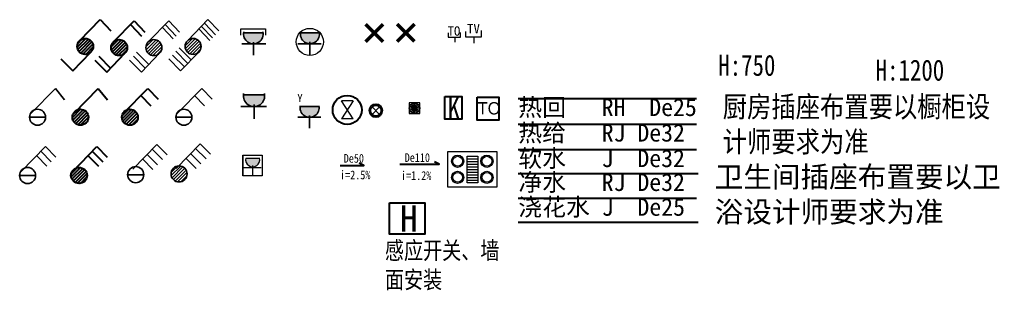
# Model space of a CAD drawing. Header units: millimetres. Extents: x -64529 to 3079702, y -28926 to 77119.
# Drawn here: x 34830 to 40435, y 36743 to 38290 of the extents above; entities that cross this region are included whole.
import ezdxf

# ---------------------------------------------------------------- set-up
doc = ezdxf.new("R2010")
doc.units = ezdxf.units.MM
doc.header["$LTSCALE"] = 10
doc.linetypes.add('ACAD_ISO04W100', pattern=[30.5, 24, -3, 0.5, -3])
doc.layers.get('0').update_dxf_attribs({"color": 255})
for name, color, linetype, lineweight in [('1弱电插座布置图', 6, 'Continuous', 30), ('1强电插座布置图', 1, 'Continuous', 30), ('1排水布置图', 1, 'Continuous', 30), ('1灯位开关布线图', 1, 'Continuous', 30), ('1灯具', 2, 'Continuous', 30), ('1空调', 3, 'Continuous', 30), ('1给水布置图', 4, 'Continuous', 30), ('1给水平面布置图', 4, 'Continuous', 13), ('E__电路__弱电插座', 6, 'Continuous', 5), ('E—电路—强电插座尺寸标注', 232, 'Continuous', 0), ('图框', 255, 'Continuous', 0), ('机电', 3, 'Continuous', 0), ('灯具', 52, 'Continuous', 0)]:
    doc.layers.add(name, color=color, linetype=linetype, lineweight=lineweight)
for name, color, linetype in [('2323', 4, 'Continuous'), ('A轴线', 82, 'ACAD_ISO04W100'), ('LAYER2', 8, 'Continuous'), ('图框图层', 7, 'Continuous')]:
    doc.layers.add(name, color=color, linetype=linetype)
doc.styles.add('_THVAC_DIM', font='SIMPLEX', dxfattribs={"width": 0.8, "height": 3.5, "bigfont": 'HZTXT'})
doc.styles.get("Standard").update_dxf_attribs({"font": ''})
doc.styles.add('夏建东', font='', dxfattribs={"width": 0.85})
doc.styles.add('宋', font='')
doc.styles.add('标注', font='', dxfattribs={"height": 60})
doc.styles.get('Standard').set_extended_font_data('SimSun')
doc.styles.get('夏建东').set_extended_font_data('SimSun')
doc.styles.get('宋').set_extended_font_data('FangSong_GB2312')
doc.styles.get('标注').set_extended_font_data('SimSun')

# ---------------------------------------------------------------- blocks, each defined once
blk = doc.blocks.new('四联双控')
at = {"layer": '2323', "color": 0}
for p, q in [((88361.9, 76202.5), (88446, 76289)), ((88446, 76289), (88490.8, 76241.7)), ((88409.5, 76249.2), (88454.3, 76201.9)), ((88419.6, 76260.7), (88464.4, 76213.4)), ((88432.3, 76272.4), (88477.1, 76225.1)), ((88311.9, 76158), (88361.2, 76108.4)), ((88326.3, 76171), (88375.6, 76121.4)), ((88282.7, 76125.6), (88331.9, 76076)), ((88299, 76141.8), (88348.2, 76092.2)), ((88331.9, 76076), (88407.6, 76153.9))]:
    blk.add_line(p, q, dxfattribs=at)
blk.add_circle((88384, 76177.5), 33.4, dxfattribs=at)
at = {"layer": 'LAYER2', "color": 0, "ltscale": 20}
for p, q in [((88350.8, 76180.3), (88381.2, 76210.7)), ((88351.9, 76168.4), (88393.1, 76209.6)), ((88356, 76159.3), (88402.2, 76205.5)), ((88362.1, 76152.3), (88409.2, 76199.4)), ((88370.1, 76147.2), (88414.3, 76191.5)), ((88380.3, 76144.3), (88417.2, 76181.2)), ((88395.1, 76146), (88415.5, 76166.4))]:
    blk.add_line(p, q, dxfattribs=at)
blk = doc.blocks.new('三联双控')
at = {"layer": '2323', "color": 0}
for p, q in [((88361.9, 76505.4), (88446, 76591.9)), ((88432.3, 76575.3), (88477.1, 76528)), ((88446, 76591.9), (88490.8, 76544.6)), ((88419.6, 76563.6), (88464.4, 76516.3)), ((88299, 76444.7), (88348.2, 76395.1)), ((88311.9, 76460.9), (88361.2, 76411.4)), ((88331.9, 76378.9), (88407.6, 76456.8)), ((88282.7, 76428.5), (88331.9, 76378.9))]:
    blk.add_line(p, q, dxfattribs=at)
blk.add_circle((88384, 76480.4), 33.4, dxfattribs=at)
at = {"layer": 'LAYER2', "color": 0, "ltscale": 20}
for p, q in [((88350.8, 76483.2), (88381.2, 76513.6)), ((88351.9, 76471.3), (88393.1, 76512.5)), ((88356, 76462.2), (88402.2, 76508.4)), ((88362.1, 76455.2), (88409.2, 76502.3)), ((88370.1, 76450.1), (88414.3, 76494.4)), ((88380.3, 76447.2), (88417.2, 76484.1)), ((88395.1, 76448.9), (88415.5, 76469.3))]:
    blk.add_line(p, q, dxfattribs=at)
blk = doc.blocks.new('双联双控')
at = {"layer": '1灯位开关布线图', "color": 7}
for p, q in [((88361.9, 76775.3), (88446, 76861.8)), ((88446, 76861.8), (88490.8, 76814.5)), ((88432.3, 76845.2), (88477.1, 76797.9)), ((88282.7, 76698.4), (88331.9, 76648.8)), ((88299, 76714.6), (88348.2, 76665)), ((88331.9, 76648.8), (88407.6, 76726.7))]:
    blk.add_line(p, q, dxfattribs=at)
at = {"layer": '1灯位开关布线图', "color": 7, "ltscale": 20}
for p, q in [((88350.8, 76753.1), (88381.2, 76783.5)), ((88351.9, 76741.2), (88393.1, 76782.4)), ((88356, 76732.2), (88402.2, 76778.3)), ((88362.1, 76725.1), (88409.2, 76772.2)), ((88370.1, 76720), (88414.3, 76764.3)), ((88380.3, 76717.1), (88417.2, 76754)), ((88395.1, 76718.8), (88415.5, 76739.3))]:
    blk.add_line(p, q, dxfattribs=at)
at = {"layer": '1灯位开关布线图', "color": 7}
blk.add_circle((88384, 76750.3), 33.4, dxfattribs=at)
blk = doc.blocks.new('单联双控')
at = {"layer": '1灯位开关布线图', "ltscale": 20}
h = blk.add_hatch(dxfattribs=at)
h.set_pattern_fill('ANSI31', scale=74.1312, style=0)
h.set_pattern_definition([(45, (21593.138, 81364.155), (-6.5523343, 6.5523343), [])])
h.paths.add_polyline_path([(88441.8, 77155.4, 1), (88375.1, 77155.4, 1)])
at = {"layer": '1灯位开关布线图', "color": 7}
for p, q in [((88386.3, 77180.4), (88470.4, 77266.9)), ((88470.4, 77266.9), (88515.2, 77219.6)), ((88307.1, 77103.5), (88356.3, 77053.9)), ((88356.3, 77053.9), (88432, 77131.8))]:
    blk.add_line(p, q, dxfattribs=at)
blk.add_circle((88408.4, 77155.4), 33.4, dxfattribs=at)
blk = doc.blocks.new('四联开关')
at = {"layer": '2323', "color": 0}
for p, q in [((88416.2, 77381.5), (88516.7, 77485)), ((88497.7, 77465.5), (88540.9, 77422)), ((88516.7, 77485), (88559.5, 77441.4)), ((88458.4, 77423.7), (88500.3, 77381.4)), ((88476.7, 77443.8), (88519, 77400.9))]:
    blk.add_line(p, q, dxfattribs=at)
blk.add_circle((88428.5, 77359.3), 33.4, dxfattribs=at)
at = {"layer": 'LAYER2', "color": 0, "ltscale": 20}
for p, q in [((88395.7, 77365.3), (88422.5, 77392.1)), ((88395.9, 77352.4), (88435.4, 77391.9)), ((88399.5, 77342.9), (88444.9, 77388.4)), ((88405.2, 77335.5), (88452.3, 77382.7)), ((88412.7, 77329.9), (88457.9, 77375.1)), ((88422.4, 77326.5), (88461.3, 77365.4)), ((88435.7, 77326.7), (88461.1, 77352.1))]:
    blk.add_line(p, q, dxfattribs=at)
blk = doc.blocks.new('四联防水')
at = {"layer": '2323', "color": 0}
for p, q in [((88184.4, 77381.5), (88284.9, 77485)), ((88266, 77465.5), (88309.1, 77422)), ((88284.9, 77485), (88327.7, 77441.4)), ((88226.6, 77423.7), (88268.5, 77381.4)), ((88244.9, 77443.8), (88287.2, 77400.9))]:
    blk.add_line(p, q, dxfattribs=at)
blk.add_circle((88196.8, 77359.3), 33.4, dxfattribs=at)
at = {"layer": 'A轴线', "color": 0, "linetype": 'ByBlock'}
for p, q in [((88230.1, 77359.3), (88163.4, 77359.3)), ((88196.8, 77359.3), (88230.1, 77359.3))]:
    blk.add_line(p, q, dxfattribs=at)
blk = doc.blocks.new('三联开关')
at = {"layer": '1灯位开关布线图', "color": 7}
for p, q in [((88402.4, 77624), (88502.9, 77727.5)), ((88485.1, 77706.8), (88527.1, 77664.5)), ((88502.9, 77727.5), (88545.7, 77683.9)), ((88466.7, 77689.1), (88509.2, 77646.6))]:
    blk.add_line(p, q, dxfattribs=at)
at = {"layer": '1灯位开关布线图', "color": 7, "ltscale": 20}
for p, q in [((88395.8, 77601.3), (88434.8, 77640.3)), ((88395.9, 77614.5), (88421.5, 77640.2)), ((88399.2, 77591.6), (88444.5, 77636.9)), ((88404.8, 77584.1), (88452, 77631.3)), ((88412.2, 77578.4), (88457.6, 77623.9)), ((88421.8, 77574.9), (88461.2, 77614.3)), ((88434.7, 77574.7), (88461.3, 77601.3))]:
    blk.add_line(p, q, dxfattribs=at)
at = {"layer": '1灯位开关布线图', "color": 7}
blk.add_circle((88428.5, 77607.5), 33.4, dxfattribs=at)
blk = doc.blocks.new('三联防水')
at = {"layer": '2323', "color": 0}
for p, q in [((88158.8, 77624), (88259.3, 77727.5)), ((88241.6, 77706.8), (88283.5, 77664.5)), ((88259.3, 77727.5), (88302.2, 77683.9)), ((88223.1, 77689.1), (88265.7, 77646.6))]:
    blk.add_line(p, q, dxfattribs=at)
blk.add_circle((88185, 77607.5), 33.4, dxfattribs=at)
at = {"layer": 'A轴线', "color": 0, "linetype": 'ByBlock'}
for p, q in [((88218.4, 77607.5), (88151.6, 77607.5)), ((88185, 77607.5), (88218.4, 77607.5))]:
    blk.add_line(p, q, dxfattribs=at)
blk = doc.blocks.new('单联开关')
at = {"layer": '1灯位开关布线图', "ltscale": 20}
h = blk.add_hatch(dxfattribs=at)
h.set_pattern_fill('ANSI31', scale=74.1312, style=0)
h.set_pattern_definition([(45, (21613.222, 82357.129), (-6.5523343, 6.5523343), [])])
h.paths.add_polyline_path([(88461.9, 78148.4, 1), (88395.2, 78148.4, 1)])
at = {"layer": '1灯位开关布线图', "color": 7}
for p, q in [((88402.4, 78164.9), (88502.9, 78268.3)), ((88502.9, 78268.3), (88541.3, 78221))]:
    blk.add_line(p, q, dxfattribs=at)
blk.add_circle((88428.5, 78148.4), 33.4, dxfattribs=at)
blk = doc.blocks.new('单联防水')
at = {"layer": '2323', "color": 0}
for p, q in [((88188.8, 78164.9), (88289.4, 78268.3)), ((88289.4, 78268.3), (88327.8, 78221))]:
    blk.add_line(p, q, dxfattribs=at)
blk.add_circle((88215, 78148.4), 33.4, dxfattribs=at)
at = {"layer": 'A轴线', "color": 0, "linetype": 'ByBlock'}
for p, q in [((88248.4, 78148.4), (88181.6, 78148.4)), ((88215, 78148.4), (88248.4, 78148.4))]:
    blk.add_line(p, q, dxfattribs=at)
blk = doc.blocks.new('双联开关')
at = {"layer": '1灯位开关布线图', "color": 7}
for p, q in [((88402.4, 77887.1), (88502.9, 77990.5)), ((88473.3, 77960.9), (88515.2, 77917.7)), ((88502.9, 77990.5), (88546.6, 77945.8))]:
    blk.add_line(p, q, dxfattribs=at)
at = {"layer": '1灯位开关布线图', "color": 7, "ltscale": 20}
for p, q in [((88395.7, 77876.4), (88422.7, 77903.4)), ((88395.9, 77863.5), (88435.6, 77903.2)), ((88399.5, 77854), (88445, 77899.6)), ((88405.2, 77846.7), (88452.4, 77893.8)), ((88412.8, 77841.1), (88458, 77886.3)), ((88422.5, 77837.7), (88461.4, 77876.6)), ((88435.9, 77838), (88461.1, 77863.2))]:
    blk.add_line(p, q, dxfattribs=at)
at = {"layer": '1灯位开关布线图', "color": 7}
blk.add_circle((88428.5, 77870.6), 33.4, dxfattribs=at)
blk = doc.blocks.new('双联防水')
at = {"layer": '2323', "color": 0}
for p, q in [((88190.6, 77887.1), (88291.1, 77990.5)), ((88261.5, 77960.9), (88303.4, 77917.7)), ((88291.1, 77990.5), (88334.8, 77945.8))]:
    blk.add_line(p, q, dxfattribs=at)
blk.add_circle((88216.8, 77870.6), 33.4, dxfattribs=at)
at = {"layer": 'A轴线', "color": 0, "linetype": 'ByBlock'}
for p, q in [((88250.1, 77870.6), (88183.4, 77870.6)), ((88216.8, 77870.6), (88250.1, 77870.6))]:
    blk.add_line(p, q, dxfattribs=at)
blk = doc.blocks.new('强电插座')
at = {"lineweight": 0}
h = blk.add_hatch(color=12, dxfattribs=at)
h.set_gradient(color1=(216, 3, 3), color2=(230, 5, 5), tint=1, name='CYLINDER')
h.paths.add_polyline_path([(88497.8, 75989.2, 1.129445), (88497.8, 75909.4)])
at = {"layer": '2323', "color": 1}
for p, q in [((88452.6, 75999.6), (88452.6, 75902)), ((88497.8, 75989.2), (88497.8, 75909.4)), ((88407.2, 75949.3), (88460.4, 75949.3))]:
    blk.add_line(p, q, dxfattribs=at)
blk.add_arc((88492.9, 75949.3), 40.2, 77.2553, 282.7447, dxfattribs=at)
at = {"layer": 'LAYER2', "color": 1, "ltscale": 20}
blk.add_line((88456.4, 75966.1), (88456.4, 75966.1), dxfattribs=at)
blk = doc.blocks.new('强电防水插座')
at = {"layer": '1强电插座布置图', "color": 1, "linetype": 'ByBlock', "lineweight": 9}
blk.add_lwpolyline([(-166178.2, 222988.6), (-166178.2, 223049.7), (-165944.2, 223049.7), (-165944.2, 222988.6)], dxfattribs=at)
at = {"layer": '1强电插座布置图', "color": 250, "linetype": 'ByBlock', "lineweight": 9, "extrusion": (0, 0, -1), "xscale": 2.325322137214242, "yscale": 2.325322137214242, "zscale": -2.325322137599869, "rotation": 90}
blk.add_blockref('强电插座', (342665.7, 17225.9), dxfattribs=at)
blk = doc.blocks.new('强电空调插座')
at = {"layer": '1强电插座布置图', "color": 1, "linetype": 'ByBlock', "lineweight": 9}
blk.add_circle((-171055, 221358), 173, dxfattribs=at)
at = {"layer": '1强电插座布置图', "color": 1, "linetype": 'ByBlock', "lineweight": 9, "xscale": 3.022918779402971, "yscale": 3.022918779402971, "zscale": 3.022918779402971, "rotation": 90}
blk.add_blockref('强电插座', (58534, -46050), dxfattribs=at)
blk = doc.blocks.new('原有强电插座')
at = {"layer": '1强电插座布置图', "color": 1, "linetype": 'ByBlock', "lineweight": 9, "xscale": 3.022918779402971, "yscale": 3.022918779402971, "zscale": 3.022918779402971, "rotation": 90}
blk.add_blockref('强电插座', (60463, -45014), dxfattribs=at)
at = {"layer": '1强电插座布置图', "insert": (-169282, 222668, -12643), "char_height": 100, "width": 52.64, "attachment_point": 1}
blk.add_mtext('Y', dxfattribs=at)
blk = doc.blocks.new('热水')
at = {"layer": '图框', "color": 1, "lineweight": 0, "const_width": 40, "elevation": 5662}
for points in [[(228689, 195327), (228490, 195526)], [(228689, 195526), (228490, 195327)]]:
    blk.add_lwpolyline(points, dxfattribs=at)
blk = doc.blocks.new('冷水')
at = {"layer": '图框', "color": 4, "lineweight": 0, "const_width": 40, "elevation": 5662}
for points in [[(228131, 195325), (228330, 195524)], [(228330, 195325), (228131, 195524)]]:
    blk.add_lwpolyline(points, dxfattribs=at)
blk = doc.blocks.new('A$C27FE3D30')
at = {"layer": '机电'}
for p, q in [((-94262, 38463), (-94358, 38463)), ((-94262, 38463), (-94358, 38463)), ((-94166, 38463), (-94358, 38463)), ((-94262, 38463), (-94351, 38501)), ((-94262, 38463), (-94351, 38426)), ((-94262, 38463), (-94330, 38531)), ((-94262, 38463), (-94330, 38396)), ((-94262, 38463), (-94300, 38552)), ((-94262, 38463), (-94300, 38375)), ((-94262, 38367), (-94262, 38559)), ((-94262, 38463), (-94226, 38552)), ((-94262, 38463), (-94195, 38531)), ((-94262, 38463), (-94173, 38499)), ((-94262, 38463), (-94195, 38396)), ((-94262, 38463), (-94226, 38375)), ((-94262, 38463), (-94173, 38428)), ((-94262, 38463), (-94262, 38463))]:
    blk.add_line(p, q, dxfattribs=at)
blk.add_lwpolyline([(-94362, 38363), (-94162, 38363), (-94162, 38563), (-94362, 38563)], close=True, dxfattribs=at)
for radius in [100, 96]:
    blk.add_circle((-94262, 38463), radius, dxfattribs=at)
blk = doc.blocks.new('坐便下水')
at = {"layer": '图框图层', "color": 1}
for p, q in [((-7867, -85280, 5662), (-7600, -85013, 5662)), ((-7867, -85013, 5662), (-7600, -85280, 5662))]:
    blk.add_line(p, q, dxfattribs=at)
for radius in [235, 189]:
    blk.add_circle((-7733, -85146, 5662), radius, dxfattribs=at)
blk = doc.blocks.new('网线')
at = {"layer": 'E__电路__弱电插座', "color": 6, "lineweight": 9}
for p, q in [((1018175, 135186), (1018175, 135111)), ((1018395, 135111), (1018395, 135197)), ((1018175, 135111), (1018395, 135111)), ((1018290, 135111), (1018290, 135024))]:
    blk.add_line(p, q, dxfattribs=at)
at = {"layer": 'E__电路__弱电插座', "color": 6, "ltscale": 20, "insert": (1018162, 135305), "char_height": 168.07, "width": 127.39, "attachment_point": 1, "style": '宋'}
blk.add_mtext('{\\fSimSun|b0|i0|c134|p2;TO}', dxfattribs=at)
blk = doc.blocks.new('33333')
at = {"layer": '1弱电插座布置图', "color": 6, "lineweight": 9}
for p, q in [((-95, 134), (-95, 72)), ((88, 72), (88, 144)), ((-95, 72), (88, 72)), ((0, 72), (0, 0))]:
    blk.add_line(p, q, dxfattribs=at)
at = {"layer": '1弱电插座布置图', "color": 6, "lineweight": 9, "ltscale": 20, "insert": (-77, 220), "char_height": 107.79, "width": 95.31, "attachment_point": 1, "style": '宋'}
blk.add_mtext('{\\fSimSun|b0|i0|c134|p2;TV}', dxfattribs=at)
blk = doc.blocks.new('dsafagfdsagh')
at = {"layer": '1强电插座布置图', "lineweight": 0}
blk.add_hatch(color=256, dxfattribs=at).paths.add_polyline_path([(-1480825, -1451235), (-1480825, -1451058, 1.251439)])
for p, q in [((-1481049, -1451020), (-1480785, -1451020)), ((-1481049, -1451268), (-1481049, -1451020)), ((-1480785, -1451020), (-1481049, -1451020)), ((-1480944, -1451033, -5187), (-1480944, -1451253, -5187)), ((-1480785, -1451020), (-1480785, -1451268)), ((-1481038, -1451146, -5187), (-1480918, -1451146, -5187)), ((-1480825, -1451058, -5187), (-1480825, -1451235, -5187)), ((-1480785, -1451268), (-1481049, -1451268))]:
    blk.add_line(p, q, dxfattribs=at)
blk.add_arc((-1480845, -1451146, -5187), 90.6, 77.2553, 282.7447, dxfattribs=at)
blk = doc.blocks.new('弱电')
at = {"layer": '1弱电插座布置图', "linetype": 'Continuous', "lineweight": 30, "elevation": 0}
blk.add_lwpolyline([(316220.8, 33880.15), (316233.18, 33880.15), (316233.18, 33866.93), (316220.8, 33866.93)], close=True, dxfattribs=at)
at = {"layer": '1弱电插座布置图', "linetype": 'Continuous', "lineweight": 30, "insert": (316221.15, 33877.31), "char_height": 7.0352, "width": 11.0492, "attachment_point": 1}
blk.add_mtext('{\\fﾷￂￋￎ_GB2312|b0|i0|c134|p49;TO}', dxfattribs=at)
blk = doc.blocks.new('浴霸')
at = {"layer": '灯具', "lineweight": 15}
for p, q in [((627907.1, 218501, -4355.3), (627907.1, 218697.1, -4355.3)), ((627907.1, 218697.1, -4355.3), (628176.7, 218697.1, -4355.3)), ((628013.8, 218670.9, -4355.3), (628072, 218670.9, -4355.3)), ((628013.8, 218525.2, -4355.3), (628013.8, 218670.9, -4355.3)), ((628013.8, 218656.2, -4355.3), (628072, 218656.2, -4355.3)), ((628072, 218670.9, -4355.3), (628072, 218525.2, -4355.3)), ((628176.7, 218697.1, -4355.3), (628176.7, 218501, -4355.3)), ((628013.8, 218641.5, -4355.3), (628072, 218641.5, -4355.3)), ((628013.8, 218626.8, -4355.3), (628072, 218626.8, -4355.3)), ((628013.8, 218612.1, -4355.3), (628072, 218612.1, -4355.3)), ((628013.8, 218597.3, -4355.3), (628072, 218597.3, -4355.3)), ((628013.8, 218582.6, -4355.3), (628072, 218582.6, -4355.3)), ((628013.8, 218567.9, -4355.3), (628072, 218567.9, -4355.3)), ((628013.8, 218553.2, -4355.3), (628072, 218553.2, -4355.3)), ((628013.8, 218538.5, -4355.3), (628072, 218538.5, -4355.3)), ((628176.7, 218501, -4355.3), (627907.1, 218501, -4355.3)), ((628072, 218525.2, -4355.3), (628013.8, 218525.2, -4355.3))]:
    blk.add_line(p, q, dxfattribs=at)
for centre, radius in [((627961.4, 218643.3, -4355.3), 33.6), ((627961.4, 218643.3, -4355.3), 27.2), ((628122.4, 218643.3, -4355.3), 33.6), ((628122.4, 218643.3, -4355.3), 27.2), ((627961.4, 218554.8, -4355.3), 33.6), ((627961.4, 218554.8, -4355.3), 27.2), ((628122.4, 218554.8, -4355.3), 33.6), ((628122.4, 218554.8, -4355.3), 27.2)]:
    blk.add_circle(centre, radius, dxfattribs=at)

msp = doc.modelspace()

# ---------------------------------------------------------------- linework, layer by layer
at = {"layer": '1排水布置图'}
for points in [[(36663.8, 37456.2), (36799.6, 37456.2), (36772.9, 37469)], [(37005.4, 37463.8), (37230.1, 37463.8), (37203.3, 37476.7)]]:
    msp.add_lwpolyline(points, dxfattribs=at)
at = {"layer": '1灯位开关布线图', "lineweight": 30}
msp.add_lwpolyline([(36945.7, 37242.9), (37148.4, 37242.9), (37148.4, 37064), (36945.7, 37064), (36945.7, 37242.9)], dxfattribs=at)
at = {"layer": '1空调', "linetype": 'Continuous', "lineweight": 30}
msp.add_lwpolyline([(37262.4, 37850.8), (37359.8, 37850.8), (37359.8, 37720.3), (37262.4, 37720.3)], close=True, dxfattribs=at)
at = {"layer": '1给水平面布置图', "color": 4, "lineweight": 20}
for p, q in [((36737.7, 37825.3), (36670.8, 37825.3)), ((36737.7, 37825.3), (36670.8, 37721.8)), ((36737.7, 37721.8), (36670.8, 37825.3)), ((36737.7, 37721.8), (36670.8, 37721.8))]:
    msp.add_line(p, q, dxfattribs=at)
at = {"layer": '1给水平面布置图', "color": 4, "lineweight": 30}
for points in [[(37683.1, 37838.6), (38703.2, 37838.6)], [(37683.1, 37692.8), (38703.2, 37692.8)], [(37683.1, 37547), (38703.2, 37547)], [(37683.1, 37410.5), (38711.7, 37410.5)], [(37683.1, 37268.8), (38703.2, 37268.8)], [(37683.1, 37132.3), (38711.7, 37132.3)]]:
    msp.add_lwpolyline(points, dxfattribs=at)
at = {"layer": '1给水平面布置图', "linetype": 'Continuous', "lineweight": 30}
msp.add_circle((36704.2, 37773.5), 83, dxfattribs=at)

# ---------------------------------------------------------------- block references
at = {"layer": '1弱电插座布置图', "color": 6, "linetype": 'ByBlock', "lineweight": 9, "xscale": 0.3184271999634802, "yscale": 0.3184271999634802, "zscale": 0.3184272000042774}
msp.add_blockref('网线', (-286931.9, -4833.7), dxfattribs=at)
at = {"layer": '1弱电插座布置图', "color": 5, "lineweight": 30, "xscale": 0.5, "yscale": 0.5, "zscale": 0.5}
msp.add_blockref('33333', (37428.3, 38154.9), dxfattribs=at)
at = {"layer": '1弱电插座布置图', "linetype": 'Continuous', "lineweight": 30, "xscale": 10, "yscale": 10, "zscale": 10}
msp.add_blockref('弱电', (-3124761.1, -300955.1, 0), dxfattribs=at)
at = {"layer": '1强电插座布置图', "color": 7}
for name, p, xscale, yscale, zscale in [('强电防水插座', (135803.3, -95593.4), 0.6000000000931323, 0.6000000000931323, 0.6), ('强电空调插座', (113047.2, -60907.7), 0.4475553957745433, 0.4475553955417126, 0.4475553956215959), ('原有强电插座', (112182, -61792.1), 0.4475553957745433, 0.4475553955417126, 0.4475553956215959)]:
    msp.add_blockref(name, p, dxfattribs=dict(at, xscale=xscale, yscale=yscale, zscale=zscale))
at = {"layer": '1强电插座布置图', "color": 7, "rotation": 90}
for name, p, xscale, yscale, zscale in [('强电插座', (150965.5, -95900.3), 1.511459389235824, 1.511459389468655, 1.511459389440006), ('dsafagfdsagh', (-616852.1, 703869.1, 2334), 0.4499999999534339, 0.4499999999534339, 0.4500000000000001)]:
    msp.add_blockref(name, p, dxfattribs=dict(at, xscale=xscale, yscale=yscale, zscale=zscale))
at = {"layer": '1排水布置图', "color": 20, "lineweight": 30, "xscale": 0.1600000001490116, "yscale": 0.159999999916181, "zscale": 0.1600000000000001}
msp.add_blockref('坐便下水', (38105.3, 51392.9, -905.9), dxfattribs=at)
at = {"layer": '1排水布置图', "lineweight": 0, "xscale": 0.3018150581046939, "yscale": 0.3018150581046939, "zscale": 0.3018150580482836}
msp.add_blockref('A$C27FE3D30', (65539.2, 26174.7), dxfattribs=at)
at = {"layer": '1灯位开关布线图', "color": 7, "xscale": 1.374053990468383, "yscale": 1.374053990468383, "zscale": 1.374053990399716}
for name, p in [('单联双控', (-86272, -67879.4)), ('单联双控', (-86272, -67879.4)), ('双联双控', (-86044.5, -67329.5)), ('三联双控', (-85846.1, -66958.7)), ('四联双控', (-85621.8, -66535.7)), ('单联防水', (-86279.4, -69648.3)), ('单联开关', (-86327.7, -69648.3)), ('双联开关', (-86044.3, -69266.6)), ('双联防水', (-85444.8, -69266.6)), ('三联防水', (-86294.9, -69238.1)), ('三联开关', (-86335.4, -69237.7)), ('四联防水', (-85692.9, -68892.2)), ('四联开关', (-85763.3, -68888))]:
    msp.add_blockref(name, p, dxfattribs=at)
at = {"layer": '1灯具', "color": 7, "xscale": 1.040000000037253, "yscale": 1.040000000037253, "zscale": 1.040000000013969}
msp.add_blockref('浴霸', (-615743.9, -189908.6, 4756), dxfattribs=at)
at = {"layer": '1给水布置图', "color": 7, "xscale": 0.5, "yscale": 0.5, "zscale": 0.5}
for name in ['冷水', '热水']:
    msp.add_blockref(name, (-77255.6, -59499.1), dxfattribs=at)

# ---------------------------------------------------------------- texts
at = {"layer": '1排水布置图', "char_height": 50, "width": 69.646, "attachment_point": 1, "style": '夏建东'}
for s, insert in [('De50', (36684.5, 37522)), ('De110', (37033.2, 37526.2)), ('i=2.5%', (36663.5, 37427.3)), ('i=1.2%', (37012.2, 37423.7))]:
    msp.add_mtext(s, dxfattribs=dict(at, insert=insert))
at = {"layer": '1灯位开关布线图', "lineweight": 30, "attachment_point": 1}
for s, width, insert, char_height, style in [('{\\fSimSun|b0|i0|c134|p2;H}', 538.3, (37005.3, 37228.3), 150, '标注'), ('{\\fSimSun|b0|i0|c134|p2;感应开关、墙面安装}', 680.822, (36920.1, 37020.9), 100, '_THVAC_DIM')]:
    msp.add_mtext_dynamic_manual_height_columns(s, width=width, gutter_width=17.5, heights=[0], dxfattribs=dict(at, insert=insert, char_height=char_height, style=style))
at = {"layer": '1空调', "linetype": 'Continuous', "lineweight": 30, "insert": (37278.6, 37844), "char_height": 120, "attachment_point": 1, "style": '夏建东'}
msp.add_mtext_dynamic_manual_height_columns('K', width=106.214, gutter_width=12.5, heights=[0], dxfattribs=at)
at = {"layer": '1给水平面布置图', "color": 4, "lineweight": 30, "char_height": 100, "attachment_point": 1}
for s, insert in [('{\\C6;热回   RH  De25}', (37683.1, 37838.6)), ('{\\C1;热给   RJ De32}', (37683.1, 37692.8)), ('{\\C256;软水 }  J  De32', (37683.1, 37547)), ('{\\C5;净水   RJ De32}', (37683.1, 37410.5)), ('{\\C3;浇花水 J  De25}', (37683.1, 37268.8))]:
    msp.add_mtext(s, dxfattribs=dict(at, insert=insert))
at = {"layer": 'E—电路—强电插座尺寸标注', "color": 5, "char_height": 120, "attachment_point": 1, "style": '_THVAC_DIM'}
for s, insert in [('{\\fSimSun|b0|i0|c134|p2;H:750}', (38827.1, 38088.6)), ('{\\fSimSun|b0|i0|c134|p2;H:1200}', (39727.4, 38061))]:
    msp.add_mtext_dynamic_manual_height_columns(s, width=405.755, gutter_width=17.5, heights=[0], dxfattribs=dict(at, insert=insert))
at = {"layer": 'E—电路—强电插座尺寸标注', "color": 5, "insert": (38852.2, 37852.1), "char_height": 120, "width": 1647.641, "attachment_point": 1, "style": '夏建东'}
msp.add_mtext('{\\C1;厨房插座布置要以橱柜设计师要求为准}', dxfattribs=at)
at = {"layer": 'E—电路—强电插座尺寸标注', "color": 5, "insert": (38806.3, 37451.2), "char_height": 120, "width": 1681.89, "attachment_point": 1}
msp.add_mtext('{\\fNSimSun|b0|i0|c134|p49;\\C1;卫生间插座布置要以卫浴设计师要求为准}', dxfattribs=at)

doc.saveas('drawing.dxf')
